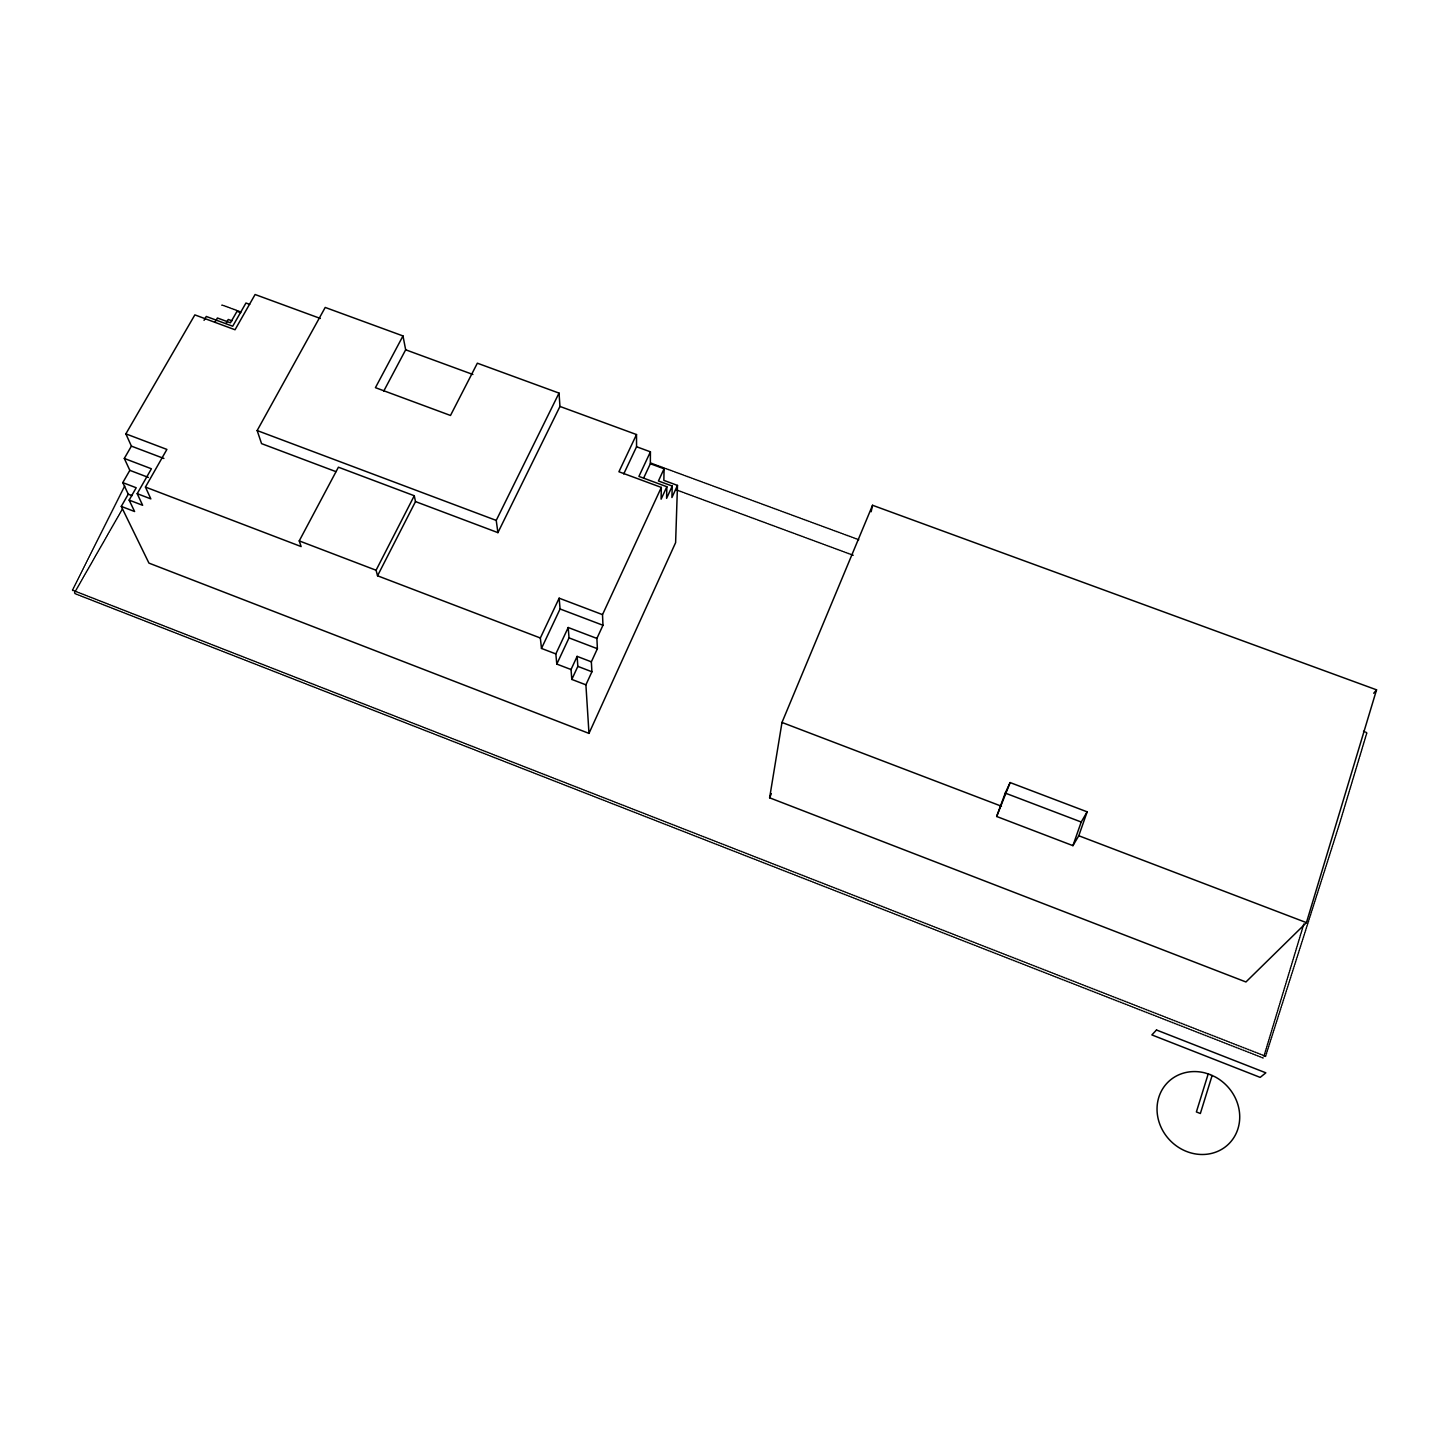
<?xml version="1.0" encoding="UTF-8"?>
<svg xmlns="http://www.w3.org/2000/svg" width="1449" height="1449" viewBox="0 0 1449 1449"><rect width="100%" height="100%" fill="white"/><g stroke="black" fill="none" stroke-linecap="round" stroke-linejoin="round"><path stroke-width="1.5" d="M643.7 477.953L650.347 463.734L650.42 451.834L636.564 446.745L636.509 434.555L559.966 406.445L559.024 393.096L477.355 363.192L450.494 415.465L375.436 387.662L402.985 335.933L325.21 307.442L257.161 430.552L261.563 443.629L335.914 471.631M636.509 434.555L618.922 471.758L661.324 487.425L661.106 499.181L666.848 486.737L638.918 476.413L650.42 451.834M650.347 463.734L664.077 468.788L663.859 480.38L677.48 485.415L675.614 542.632L588.982 733.393L148.939 563.1L121.281 506.407L128.273 494.181L122.785 482.626L129.83 470.345L124.306 458.445L131.406 446.129L125.864 433.867L194.854 314.886L235.028 329.756L255.096 294.509L320.32 318.454M666.848 486.737L666.594 498.347L672.227 486.067L658.444 480.977L664.077 468.788M672.227 486.067L671.919 497.532L677.48 485.415M769.618 797.801L781.989 722.453L872.552 505.266L1376.55 689.833L1306.437 922.633L1245.941 981.969L769.618 797.801L771.339 793.635M871.157 511.751L872.552 505.266M1263.945 1056.194L1264.289 1055.053M1264.633 1053.912L1264.977 1052.789M1265.321 1051.648L1265.665 1050.507M1266.009 1049.384L1266.354 1048.243M1266.68 1047.102L1267.024 1045.979M1267.368 1044.838L1267.712 1043.697M1268.056 1042.574L1268.4 1041.433M1268.744 1040.31L1269.089 1039.168M1269.415 1038.045L1269.759 1036.923M1270.103 1035.781L1270.447 1034.658M1270.791 1033.535L1271.117 1032.394M1271.461 1031.271L1271.805 1030.148M1272.15 1029.007L1272.476 1027.884M1272.82 1026.761L1273.164 1025.638M1273.508 1024.515L1273.834 1023.392M1274.178 1022.269L1274.522 1021.147M1274.866 1020.024L1275.192 1018.901M1275.537 1017.778L1275.881 1016.655M1276.207 1015.532L1276.551 1014.409M1276.895 1013.286L1277.221 1012.163M1277.565 1011.04L1277.909 1009.935M1278.235 1008.812L1278.579 1007.689M1278.906 1006.566L1279.25 1005.461M1279.594 1004.338L1279.92 1003.233M1280.264 1002.11L1280.59 1000.987M1280.934 999.882L1281.26 998.759M1281.604 997.655L1281.93 996.532M1282.274 995.427L1282.619 994.304M1282.945 993.199L1283.289 992.094M1283.615 990.971L1283.959 989.866M1284.285 988.761L1284.629 987.638M1284.955 986.534L1285.281 985.429M1285.625 984.324L1285.951 983.219M1286.295 982.096L1286.621 980.991M1286.966 979.886L1287.292 978.781M1287.618 977.677L1287.962 976.572M1288.288 975.467L1288.632 974.362M1288.958 973.257L1289.284 972.152M1289.628 971.065L1289.954 969.961M1290.28 968.856L1290.624 967.751M1290.95 966.646L1291.276 965.541M1291.62 964.454L1291.947 963.35M1292.273 962.245L1292.617 961.158M1292.943 960.053L1293.269 958.948M1293.613 957.861L1293.939 956.757M1294.265 955.67L1294.591 954.565M1294.935 953.478L1295.261 952.373M1295.587 951.287L1295.913 950.182M1296.239 949.095L1296.583 948.008M1296.909 946.903L1297.235 945.817M1297.561 944.73L1297.887 943.643M1298.232 942.538L1298.558 941.452M1298.884 940.365L1299.21 939.278M1299.536 938.191L1299.862 937.105M1300.188 936L1300.514 934.913M1300.858 933.826L1301.184 932.739M1301.51 931.653L1301.836 930.566M1302.162 929.497L1302.488 928.411M1302.814 927.324L1303.14 926.237M1303.466 925.15L1303.792 924.064M1339.619 823.43L1339.927 822.38M1340.253 821.329L1340.56 820.279M1340.886 819.21L1341.194 818.16M1341.52 817.109L1341.828 816.059M1342.154 815.008L1342.462 813.958M1342.788 812.907L1343.096 811.857M1343.404 810.806L1343.73 809.756M1344.038 808.705L1344.364 807.654M1344.672 806.604L1344.98 805.553M1345.306 804.503L1345.614 803.452M1345.94 802.402L1346.248 801.351M1346.556 800.319L1346.882 799.268M1347.19 798.218L1347.498 797.167M1347.824 796.135L1348.131 795.084M1348.439 794.034L1348.765 793.001M1349.073 791.951L1349.381 790.919M1349.707 789.868L1350.015 788.817M1350.323 787.785L1350.649 786.735M1350.957 785.702L1351.265 784.67M1351.573 783.619L1351.899 782.587M1352.207 781.536L1352.515 780.504M1352.823 779.471L1353.149 778.421M1353.457 777.389L1353.764 776.356M1354.072 775.324L1354.38 774.273M1354.706 773.241L1355.014 772.208M1355.322 771.176L1355.63 770.144M1355.938 769.111L1356.246 768.079M1356.554 767.046L1356.88 766.014M1357.188 764.981L1357.496 763.949M1357.804 762.917L1358.111 761.884M1358.419 760.852L1358.727 759.819M1359.035 758.787L1359.343 757.755M1359.669 756.722L1359.977 755.708M1360.285 754.675L1360.593 753.643M1360.901 752.611L1361.209 751.596M1361.517 750.564L1361.825 749.531M1362.132 748.517L1362.44 747.485M1362.748 746.47L1363.056 745.438M1363.364 744.406L1363.672 743.391M1363.98 742.359L1364.288 741.345M1364.596 740.33L1364.904 739.298M1365.212 738.284L1365.519 737.251M1365.827 736.237L1366.135 735.223M1366.425 734.19L1366.733 733.176M1212.125 1075.502L1200.352 1113.502L1196.385 1111.944L1208.194 1073.944M1265.357 1056.43L1265.955 1055.089M1266.317 1053.93L1266.698 1052.771M1267.06 1051.612L1267.422 1050.453M1267.803 1049.293L1268.165 1048.134M1268.527 1046.975L1268.907 1045.816M1269.27 1044.657L1269.632 1043.515M1270.012 1042.356L1270.375 1041.197M1270.737 1040.038L1271.099 1038.879M1271.479 1037.738L1271.842 1036.578M1272.204 1035.419L1272.566 1034.278M1272.947 1033.119L1273.309 1031.96M1273.671 1030.819L1274.033 1029.659M1274.414 1028.5L1274.776 1027.359M1275.138 1026.2L1275.5 1025.059M1275.863 1023.9L1276.243 1022.759M1276.605 1021.599L1276.967 1020.458M1277.33 1019.317L1277.692 1018.158M1278.054 1017.017L1278.416 1015.876M1278.797 1014.717L1279.159 1013.576M1279.521 1012.434L1279.884 1011.275M1280.246 1010.134L1280.608 1008.993M1280.97 1007.852L1281.333 1006.711M1281.695 1005.552L1282.057 1004.411M1282.437 1003.269L1282.8 1002.128M1283.162 1000.987L1283.524 999.846M1283.886 998.705L1284.249 997.564M1284.611 996.423L1284.973 995.282M1285.335 994.141L1285.698 993M1286.06 991.859L1286.422 990.736M1286.784 989.595L1287.147 988.453M1287.509 987.312L1287.871 986.171M1288.233 985.048L1288.596 983.907M1288.958 982.766L1289.302 981.625M1289.664 980.502L1290.027 979.361M1290.389 978.22L1290.751 977.097M1291.113 975.956L1291.476 974.833M1291.838 973.692L1292.2 972.551M1292.562 971.428L1292.906 970.287M1293.269 969.164L1293.631 968.041M1293.993 966.9L1294.355 965.777M1294.718 964.636L1295.08 963.513M1295.424 962.39L1295.786 961.248M1296.149 960.126L1296.511 959.003M1296.873 957.861L1297.217 956.738M1297.58 955.616L1297.942 954.493M1298.304 953.37L1298.666 952.247M1299.01 951.105L1299.373 949.983M1299.735 948.86L1300.097 947.737M1300.441 946.614L1300.804 945.491M1301.166 944.368L1301.51 943.245M1301.872 942.122L1302.234 940.999M1302.579 939.876L1302.941 938.753M1303.303 937.63L1303.665 936.525M1304.009 935.402L1304.372 934.279M1304.716 933.156L1305.078 932.033M1305.44 930.928L1305.784 929.805M1306.147 928.682L1306.509 927.559M1306.853 926.454L1307.215 925.331M1307.559 924.208L1307.922 923.104M1308.284 921.981L1308.628 920.876M1308.99 919.753L1309.335 918.648M1309.697 917.525L1310.041 916.402M1310.403 915.297L1310.765 914.192M1311.11 913.069L1311.472 911.964M1311.816 910.841L1312.178 909.737M1312.522 908.632L1312.885 907.509M1313.229 906.404L1313.591 905.299M1313.935 904.176L1314.297 903.071M1314.641 901.966L1315.004 900.861M1315.348 899.757L1315.692 898.634M1316.054 897.529L1316.398 896.424M1316.761 895.319L1317.105 894.214M1317.467 893.109L1317.811 892.004M1318.155 890.9L1318.518 889.795M1318.862 888.69L1319.224 887.585M1319.568 886.48L1319.912 885.375M1320.274 884.27L1320.619 883.166M1320.963 882.061L1321.325 880.956M1321.669 879.869L1322.013 878.764M1322.376 877.659L1322.72 876.554M1323.064 875.468L1323.426 874.363M1323.77 873.258L1324.114 872.153M1324.477 871.066L1324.821 869.961M1325.165 868.875L1325.509 867.77M1325.871 866.665L1326.215 865.578M1326.56 864.473L1326.904 863.387M1327.266 862.282L1327.61 861.195M1327.954 860.09L1328.298 859.003M1328.661 857.899L1329.005 856.812M1329.349 855.725L1329.693 854.62M1330.037 853.533L1330.399 852.447M1330.743 851.342L1331.088 850.255M1331.432 849.168L1331.776 848.063M1332.12 846.977L1332.464 845.89M1332.826 844.803L1333.171 843.716M1333.515 842.63L1333.859 841.525M1334.203 840.438L1334.547 839.351M1334.891 838.265L1335.235 837.178M1335.58 836.091L1335.942 835.004M1336.286 833.918L1336.63 832.831M1336.974 831.744L1337.318 830.657M1337.662 829.571L1338.007 828.502M1338.351 827.415L1338.695 826.328M1339.039 825.242L1339.383 824.155M1072.93 845.655L1081.208 822.018L1087.148 811.838L1010.134 782.569L1005.244 793.092L996.658 816.475L1072.93 845.655L1078.781 835.747L1087.148 811.838M996.658 816.475L1010.134 782.569M588.982 733.393L585.903 684.834L591.917 671.775L591.355 661.831L597.386 648.717L596.897 638.429L602.965 625.262L602.512 614.63L661.324 487.425M585.903 684.834L571.812 679.418L571.033 669.529L577.119 656.379L591.355 661.831M571.812 679.418L577.843 666.377L577.119 656.379M571.033 669.529L556.796 664.077L555.836 653.916L568.207 627.508L596.897 638.429M556.796 664.077L569.022 637.886L568.207 627.508M555.836 653.916L541.473 648.428L560.075 608.978L559.151 598.183L602.512 614.63M623.74 473.932L636.564 446.745M541.473 648.428L540.35 637.995L559.151 598.183M125.864 433.867L166.889 449.425L145.443 487.063L301.12 546.563L299.237 540.894L338.414 467.194L414.269 495.739L415.501 501.589L497.913 532.634L559.966 406.445M497.913 532.634L496.228 520.408L559.024 393.096M72.504 590.033L73.03 589M73.537 587.986L74.044 586.954M74.569 585.939L75.076 584.907M75.583 583.893L76.109 582.878M76.616 581.846L77.123 580.832M77.648 579.799L78.155 578.785M78.663 577.771L79.17 576.738M79.695 575.724L80.202 574.71M80.709 573.695L81.216 572.663M81.724 571.649L82.249 570.634M82.756 569.62L83.263 568.588M83.77 567.573L84.277 566.559M84.803 565.545L85.31 564.53M85.817 563.516L86.324 562.502M86.831 561.469L87.338 560.455M87.846 559.441L88.371 558.426M88.878 557.412L89.385 556.398M89.892 555.384L90.399 554.369M90.907 553.355L91.414 552.341M91.921 551.326L92.428 550.312M92.935 549.298L93.442 548.302M93.95 547.287L94.457 546.273M94.964 545.259L95.471 544.244M95.978 543.23L96.485 542.216M96.992 541.22L97.5 540.205M98.007 539.191L98.514 538.177M99.021 537.181L99.528 536.166M100.035 535.152L100.542 534.138M101.05 533.141L101.557 532.127M102.064 531.113L102.571 530.117M103.078 529.102L103.585 528.106M104.074 527.092L104.582 526.078M105.089 525.081L105.596 524.067M106.103 523.071L106.61 522.057M107.117 521.06L107.606 520.046M108.114 519.05L108.621 518.036M109.128 517.039L109.635 516.025M110.142 515.029L110.631 514.015M111.138 513.018L111.645 512.022M112.153 511.008L112.642 510.012M113.149 509.016L113.656 508.001M114.163 507.005L114.652 506.009M115.159 504.995L115.666 503.998M116.174 503.002L116.663 502.006M117.17 500.992L117.677 499.996M118.166 498.999L118.673 498.003M119.18 497.007L119.669 496.011M120.176 494.997L120.684 494M121.173 493.004L121.68 492.008M122.187 491.012L122.676 490.016M123.183 489.019L123.672 488.023M124.179 487.027L124.686 486.031M540.35 637.995L377.537 575.778L376.07 570.236L414.269 495.739M377.537 575.778L415.501 501.589M383.677 391.212L405.666 349.789L402.985 335.933M226.08 323.254L228.254 319.468L231.931 320.827M75.203 593.728L74.533 592.695M75.094 591.735L75.638 590.757M76.199 589.797L76.743 588.837M77.304 587.859L77.848 586.899M78.391 585.939L78.952 584.979M79.496 584.019L80.057 583.041M80.601 582.081L81.144 581.121M81.705 580.161L82.249 579.202M82.792 578.242L83.354 577.282M83.897 576.322L84.44 575.362M84.984 574.402L85.545 573.442M86.089 572.482L86.632 571.522M87.175 570.58L87.737 569.62M88.28 568.66L88.824 567.7M89.367 566.74L89.91 565.78M90.472 564.838L91.015 563.878M91.559 562.918L92.102 561.977M92.645 561.017L93.189 560.057M93.732 559.115L94.276 558.155M94.819 557.195L95.362 556.253M95.906 555.293L96.467 554.351M97.011 553.391L97.554 552.449M98.097 551.489L98.623 550.548M99.166 549.588L99.709 548.646M100.253 547.704L100.796 546.744M101.339 545.802L101.883 544.86M102.426 543.9L102.97 542.958M103.513 542.017L104.056 541.075M104.6 540.115L105.125 539.173M105.668 538.231L106.212 537.289M106.755 536.347L107.298 535.406M107.824 534.446L108.367 533.504M108.91 532.562L109.454 531.62M109.979 530.678L110.522 529.736M111.066 528.794L111.609 527.853M112.134 526.911L112.678 525.987M113.221 525.045L113.746 524.103M114.29 523.161L114.815 522.22M115.359 521.278L115.902 520.336M116.427 519.412L116.971 518.47M117.496 517.528L118.039 516.587M118.583 515.663L119.108 514.721M119.651 513.779L120.176 512.855M120.72 511.914L121.245 510.99M121.788 510.048L122.314 509.106M121.281 506.407L134.594 511.515L129.142 500.104L136.206 487.752L122.785 482.626M129.142 500.104L142.636 505.284L137.202 493.674L151.402 468.77L124.306 458.445M215.195 321.823L217.404 317.983L230.445 322.801L237.002 311.336L240.733 312.712M204.037 320.338L206.265 316.462L232.709 326.224L245.95 303.022L249.717 304.399M1373.706 693.256L1376.55 689.833M1366.624 732.886L1365.791 732.125M405.666 349.789L472.899 374.476M222.657 305.214L221.788 305.214M223.653 305.594L224.649 305.956M225.646 306.319L226.642 306.681M227.638 307.061L228.634 307.423M229.63 307.786L230.626 308.166M231.623 308.528L232.619 308.891M233.615 309.253L234.611 309.633M235.607 309.995L236.622 310.358M237.618 310.738L238.614 311.1M239.61 311.463L240.606 311.825M651.181 463.173L652.231 463.571M653.282 463.952L654.332 464.35M655.383 464.731L656.433 465.111M657.484 465.509L658.534 465.89M659.585 466.288L660.635 466.669M661.686 467.049L662.736 467.447M663.787 467.828L664.837 468.226M665.888 468.607L666.957 469.005M668.007 469.385L669.058 469.766M670.108 470.164L671.159 470.545M672.209 470.943L673.278 471.323M674.328 471.722L675.379 472.102M676.429 472.501L677.48 472.881M678.53 473.262L679.599 473.66M680.65 474.04L681.7 474.439M682.751 474.819L683.819 475.218M684.87 475.598L685.92 475.997M686.971 476.377L688.04 476.775M689.09 477.156L690.141 477.554M691.209 477.935L692.26 478.333M693.31 478.713L694.379 479.112M695.429 479.492L696.48 479.891M697.549 480.271L698.599 480.67M699.65 481.05L700.718 481.448M701.769 481.829L702.819 482.227M703.888 482.608L704.938 483.006M706.007 483.386L707.058 483.785M708.108 484.165L709.177 484.564M710.227 484.944L711.296 485.343M712.347 485.741L713.415 486.121M714.466 486.52L715.534 486.9M716.585 487.299L717.653 487.679M718.704 488.078L719.773 488.458M720.823 488.856L721.892 489.255M722.942 489.635L724.011 490.034M725.061 490.414L726.13 490.813M727.181 491.211L728.249 491.591M729.3 491.99L730.368 492.37M731.437 492.769L732.488 493.149M733.556 493.548L734.607 493.946M735.675 494.326L736.744 494.725M737.795 495.123L738.863 495.504M739.932 495.902L740.982 496.283M742.051 496.681L743.12 497.079M744.17 497.46L745.239 497.858M746.307 498.257L747.358 498.637M748.427 499.036L749.495 499.416M750.564 499.814L751.614 500.213M752.683 500.593L753.752 500.992M754.82 501.39L755.871 501.771M756.939 502.169L758.008 502.568M759.077 502.948L760.145 503.346M761.196 503.745L762.265 504.125M763.333 504.524L764.402 504.922M765.47 505.321L766.539 505.701M767.59 506.099L768.658 506.498M769.727 506.878L770.796 507.277M771.864 507.675L772.933 508.056M774.001 508.454L775.07 508.853M776.139 509.251L777.189 509.631M778.258 510.03L779.327 510.428M780.395 510.827L781.464 511.207M782.532 511.606L783.601 512.004M784.67 512.385L785.738 512.783M786.807 513.181L787.876 513.58M788.944 513.96L790.013 514.359M791.082 514.757L792.15 515.156M793.219 515.536L794.287 515.935M795.356 516.333L796.425 516.732M797.511 517.13L798.58 517.51M799.649 517.909L800.717 518.307M801.786 518.706L802.855 519.104M803.923 519.485L804.992 519.883M806.061 520.282L807.147 520.68M808.216 521.079L809.285 521.459M810.353 521.857L811.422 522.256M812.491 522.654L813.577 523.053M814.646 523.433L815.715 523.832M816.783 524.23L817.852 524.629M818.939 525.027L820.007 525.426M821.076 525.806L822.144 526.204M823.231 526.603L824.3 527.001M825.369 527.4L826.437 527.798M827.524 528.179L828.593 528.577M829.661 528.976L830.748 529.374M831.817 529.773L832.885 530.171M833.972 530.569L835.041 530.968M836.109 531.348L837.196 531.747M838.265 532.145L839.351 532.544M840.42 532.942L841.489 533.341M842.575 533.739L843.644 534.138M844.731 534.536L845.799 534.935M846.868 535.315L847.955 535.713M849.023 536.112L850.11 536.51M851.179 536.909L852.266 537.307M853.334 537.706L854.421 538.104M855.49 538.503L856.576 538.901M857.645 539.3L858.732 539.698M1363.509 731.274L1364.65 731.691M675.904 489.708L676.937 490.088M677.969 490.468L679.001 490.867M680.052 491.247L681.084 491.628M682.117 492.008L683.167 492.388M684.2 492.787L685.232 493.167M686.283 493.548L687.315 493.928M688.347 494.308L689.398 494.707M690.43 495.087L691.481 495.467M692.513 495.848L693.546 496.246M694.596 496.627L695.629 497.007M696.679 497.387L697.712 497.768M698.762 498.166L699.795 498.547M700.845 498.927L701.877 499.307M702.91 499.706L703.96 500.086M704.993 500.466L706.043 500.847M707.076 501.245L708.126 501.626M709.159 502.006L710.209 502.405M711.26 502.785L712.292 503.165M713.343 503.546L714.375 503.944M715.426 504.324L716.458 504.705M717.509 505.085L718.541 505.484M719.592 505.864L720.642 506.244M721.674 506.643L722.725 507.023M723.776 507.404L724.808 507.802M725.858 508.182L726.891 508.563M727.941 508.943L728.992 509.342M730.024 509.722L731.075 510.102M732.125 510.501L733.158 510.881M734.208 511.262L735.259 511.66M736.309 512.04L737.342 512.421M738.392 512.819L739.443 513.2M740.475 513.58L741.526 513.978M742.576 514.359L743.627 514.757M744.677 515.138L745.71 515.518M746.76 515.916L747.811 516.297M748.861 516.677L749.912 517.076M750.944 517.456L751.995 517.854M753.045 518.235L754.096 518.615M755.146 519.014L756.197 519.394M757.229 519.774L758.28 520.173M759.33 520.553L760.381 520.952M761.431 521.332L762.482 521.712M763.532 522.111L764.583 522.491M765.633 522.89L766.684 523.27M767.716 523.669L768.767 524.049M769.817 524.429L770.868 524.828M771.919 525.208L772.969 525.607M774.02 525.987L775.07 526.385M776.121 526.766L777.171 527.146M778.222 527.545L779.272 527.925M780.323 528.324L781.373 528.704M782.424 529.102L783.474 529.483M784.543 529.881L785.593 530.262M786.644 530.66L787.695 531.04M788.745 531.439L789.796 531.819M790.846 532.2L791.897 532.598M792.947 532.978L793.998 533.377M795.066 533.757L796.117 534.156M797.167 534.536L798.218 534.935M799.268 535.315L800.319 535.713M801.369 536.094L802.438 536.492M803.489 536.873L804.539 537.271M805.59 537.67L806.658 538.05M807.709 538.448L808.759 538.829M809.81 539.227L810.86 539.608M811.929 540.006L812.98 540.386M814.03 540.785L815.099 541.165M816.149 541.564L817.2 541.944M818.25 542.343L819.319 542.741M820.369 543.121L821.42 543.52M822.489 543.9L823.539 544.299M824.59 544.679L825.658 545.078M826.709 545.476L827.759 545.856M828.828 546.255L829.879 546.635M830.947 547.034L831.998 547.414M833.048 547.813L834.117 548.211M835.167 548.591L836.236 548.99M837.287 549.37L838.355 549.769M839.406 550.167L840.474 550.548M841.525 550.946L842.575 551.344M843.644 551.725L844.695 552.123M845.763 552.504L846.814 552.902M847.882 553.301L848.933 553.681M850.002 554.079L851.07 554.478M852.121 554.858L853.189 555.257M257.161 430.552L496.228 520.408M131.406 446.129L163.9 458.464M560.075 608.978L602.965 625.262M1005.244 793.092L1081.208 822.018M129.83 470.345L148.396 477.427M569.022 637.886L597.386 648.717M781.989 722.453L1001.458 806.224M1078.781 835.747L1306.437 922.633M299.237 540.894L376.07 570.236M137.202 493.674L150.841 498.891L145.443 487.063M128.273 494.181L132.076 495.63M577.843 666.377L591.917 671.775M73.482 590.558L72.631 590.467M74.515 590.957L75.547 591.355M76.58 591.772L77.612 592.17M78.626 592.569L79.659 592.967M80.691 593.384L81.724 593.782M82.756 594.181L83.788 594.579M84.821 594.996L85.853 595.394M86.886 595.793L87.918 596.191M88.95 596.608L89.983 597.006M91.015 597.405L92.048 597.803M93.08 598.22L94.113 598.618M95.145 599.017L96.177 599.433M97.21 599.832L98.242 600.23M99.293 600.629L100.325 601.045M101.358 601.444L102.39 601.842M103.422 602.259L104.455 602.657M105.487 603.056L106.52 603.472M107.552 603.871L108.603 604.269M109.635 604.686L110.667 605.084M111.7 605.483L112.732 605.899M113.765 606.298L114.815 606.696M115.848 607.113L116.88 607.511M117.912 607.91L118.945 608.326M119.995 608.725L121.028 609.123M122.06 609.54L123.093 609.938M124.143 610.337L125.175 610.754M126.208 611.152L127.24 611.569M128.291 611.967L129.323 612.366M130.356 612.782L131.406 613.181M132.439 613.597L133.471 613.996M134.522 614.394L135.554 614.811M136.586 615.209L137.637 615.626M138.669 616.024L139.702 616.423M140.752 616.839L141.785 617.238M142.835 617.654L143.868 618.053M144.9 618.451L145.951 618.868M146.983 619.266L148.033 619.683M149.066 620.081L150.116 620.498M151.149 620.897L152.199 621.313M153.232 621.712L154.282 622.11M155.315 622.527L156.365 622.925M157.398 623.342L158.448 623.74M159.481 624.157L160.531 624.555M161.564 624.972L162.614 625.37M163.646 625.787L164.697 626.185M165.729 626.602L166.78 627M167.812 627.417L168.863 627.815M169.913 628.232L170.946 628.631M171.996 629.047L173.047 629.446M174.079 629.862L175.13 630.261M176.162 630.677L177.213 631.076M178.263 631.492L179.296 631.891M180.346 632.307L181.397 632.706M182.429 633.122L183.48 633.521M184.53 633.938L185.581 634.354M186.613 634.753L187.664 635.169M188.714 635.568L189.765 635.984M190.797 636.383L191.848 636.799M192.898 637.198L193.949 637.614M194.981 638.031L196.032 638.429M197.082 638.846L198.133 639.244M199.183 639.661L200.216 640.078M201.266 640.476L202.317 640.893M203.367 641.291L204.418 641.708M205.468 642.106L206.519 642.523M207.551 642.939L208.602 643.338M209.652 643.754L210.703 644.171M211.753 644.57L212.804 644.986M213.854 645.385L214.905 645.801M215.955 646.218L217.006 646.616M218.056 647.033L219.107 647.449M220.157 647.848L221.208 648.264M222.24 648.681L223.291 649.08M224.341 649.496L225.41 649.913M226.461 650.311L227.511 650.728M228.562 651.144L229.612 651.543M230.663 651.959L231.713 652.376M232.764 652.774L233.814 653.191M234.865 653.608L235.915 654.006M236.966 654.423L238.016 654.839M239.067 655.238L240.117 655.654M241.186 656.071L242.237 656.488M243.287 656.886L244.338 657.303M245.388 657.719L246.439 658.118M247.507 658.534L248.558 658.951M249.608 659.367L250.659 659.766M251.709 660.183L252.778 660.599M253.829 661.016L254.879 661.414M255.93 661.831L256.98 662.247M258.049 662.664L259.099 663.062M260.15 663.479L261.218 663.896M262.269 664.312L263.32 664.711M264.37 665.127L265.439 665.544M266.489 665.96L267.54 666.377M268.608 666.775L269.659 667.192M270.709 667.609L271.778 668.025M272.829 668.424L273.879 668.84M274.948 669.257L275.998 669.673M277.067 670.09L278.117 670.507M279.168 670.905L280.237 671.322M281.287 671.738L282.356 672.155M283.406 672.571L284.475 672.97M285.525 673.387L286.594 673.803M287.645 674.22L288.695 674.636M289.764 675.053L290.814 675.469M291.883 675.868L292.933 676.285M294.002 676.701L295.071 677.118M296.121 677.534L297.19 677.951M298.24 678.367L299.309 678.766M300.36 679.183L301.428 679.599M302.479 680.016L303.547 680.432M304.616 680.849L305.667 681.265M306.735 681.682L307.804 682.099M308.854 682.515L309.923 682.914M310.974 683.33L312.042 683.747M313.111 684.163L314.161 684.58M315.23 684.997L316.299 685.413M317.349 685.83L318.418 686.246M319.486 686.663L320.555 687.08M321.606 687.496L322.674 687.913M323.743 688.329L324.811 688.728M325.862 689.144L326.931 689.561M327.999 689.978L329.068 690.394M330.118 690.811L331.187 691.227M332.256 691.644L333.324 692.061M334.393 692.477L335.462 692.894M336.512 693.31L337.581 693.727M338.649 694.143L339.718 694.56M340.787 694.977L341.855 695.393M342.924 695.81L343.974 696.226M345.043 696.643L346.112 697.06M347.18 697.476L348.249 697.893M349.318 698.309L350.386 698.726M351.455 699.143L352.524 699.559M353.592 699.976L354.661 700.392M355.73 700.809L356.798 701.225M357.867 701.66L358.935 702.077M360.004 702.493L361.073 702.91M362.141 703.326L363.21 703.743M364.279 704.16L365.347 704.576M366.416 704.993L367.485 705.409M368.553 705.826L369.622 706.243M370.69 706.659L371.777 707.076M372.846 707.51L373.914 707.927M374.983 708.344L376.052 708.76M377.12 709.177L378.189 709.593M379.276 710.01L380.344 710.427M381.413 710.843L382.482 711.26M383.55 711.694L384.619 712.111M385.706 712.528L386.774 712.944M387.843 713.361L388.912 713.777M389.998 714.194L391.067 714.629M392.136 715.045L393.204 715.462M394.291 715.878L395.36 716.295M396.428 716.712L397.497 717.128M398.584 717.563L399.652 717.979M400.721 718.396L401.808 718.813M402.876 719.229L403.945 719.664M405.032 720.081L406.1 720.497M407.169 720.914L408.256 721.33M409.324 721.765L410.411 722.182M411.48 722.598L412.548 723.015M413.635 723.431L414.704 723.866M415.791 724.283L416.859 724.699M417.946 725.116L419.015 725.532M420.101 725.967L421.17 726.384M422.257 726.8L423.325 727.217M424.412 727.652L425.481 728.068M426.567 728.485L427.636 728.901M428.723 729.336L429.792 729.753M430.878 730.169L431.947 730.586M433.034 731.021L434.102 731.437M435.189 731.854L436.276 732.288M437.344 732.705L438.431 733.122M439.5 733.538L440.587 733.973M441.673 734.389L442.742 734.806M443.829 735.241L444.915 735.657M445.984 736.074L447.071 736.49M448.158 736.925L449.226 737.342M450.313 737.758L451.4 738.193M452.468 738.61L453.555 739.026M454.642 739.461L455.729 739.878M456.797 740.294L457.884 740.729M458.971 741.145L460.058 741.562M461.126 741.997L462.213 742.413M463.3 742.848L464.386 743.265M465.473 743.681L466.542 744.116M467.629 744.532L468.715 744.949M469.802 745.384L470.889 745.8M471.976 746.217L473.044 746.652M474.131 747.068L475.218 747.503M476.304 747.919L477.391 748.336M478.478 748.771L479.565 749.187M480.651 749.622L481.738 750.039M482.825 750.455L483.912 750.89M484.98 751.307L486.067 751.741M487.154 752.158L488.241 752.592M489.327 753.009L490.414 753.426M491.501 753.86L492.588 754.277M493.674 754.712L494.761 755.128M495.848 755.563L496.953 755.98M498.039 756.414L499.126 756.831M500.213 757.266L501.3 757.682M502.386 758.117L503.473 758.533M504.56 758.95L505.647 759.385M506.733 759.801L507.82 760.236M508.925 760.653L510.012 761.087M511.099 761.504L512.185 761.939M513.272 762.355L514.359 762.79M515.464 763.206L516.55 763.641M517.637 764.058L518.724 764.492M519.811 764.927L520.916 765.344M522.002 765.778L523.089 766.195M524.176 766.63L525.281 767.046M526.367 767.481L527.454 767.898M528.541 768.332L529.646 768.749M530.732 769.184L531.819 769.618M532.924 770.035L534.011 770.47M535.098 770.886L536.202 771.321M537.289 771.737L538.376 772.172M539.481 772.607L540.568 773.023M541.672 773.458L542.759 773.875M543.846 774.309L544.951 774.726M546.038 775.161L547.142 775.595M548.229 776.012L549.316 776.447M550.421 776.881L551.508 777.298M552.612 777.733L553.699 778.149M554.804 778.584L555.891 779.019M556.996 779.435L558.082 779.87M559.187 780.305L560.274 780.721M561.379 781.156L562.466 781.591M563.57 782.007L564.675 782.442M565.762 782.858L566.867 783.293M567.954 783.728L569.059 784.144M570.145 784.579L571.25 785.014M572.355 785.449L573.442 785.865M574.547 786.3L575.651 786.735M576.738 787.151L577.843 787.586M578.948 788.021L580.035 788.437M581.14 788.872L582.244 789.307M583.331 789.741L584.436 790.158M585.541 790.593L586.628 791.027M587.733 791.444L588.837 791.879M589.942 792.313L591.029 792.748M592.134 793.164L593.239 793.599M594.344 794.034L595.448 794.469M596.535 794.885L597.64 795.32M598.745 795.755L599.85 796.189M600.955 796.606L602.059 797.041M603.146 797.475L604.251 797.91M605.356 798.327L606.461 798.761M607.566 799.196L608.671 799.631M609.775 800.065L610.88 800.482M611.985 800.917L613.072 801.351M614.177 801.786L615.282 802.221M616.386 802.637L617.491 803.072M618.596 803.507L619.701 803.941M620.806 804.376L621.911 804.811M623.016 805.227L624.121 805.662M625.225 806.097L626.33 806.532M627.435 806.966L628.54 807.401M629.645 807.817L630.75 808.252M631.873 808.687L632.978 809.122M634.082 809.556L635.187 809.991M636.292 810.426L637.397 810.842M638.502 811.277L639.607 811.712M640.712 812.146L641.835 812.581M642.939 813.016L644.044 813.45M645.149 813.885L646.254 814.32M647.359 814.736L648.482 815.171M649.587 815.606L650.692 816.041M651.796 816.475L652.901 816.91M654.024 817.345L655.129 817.779M656.234 818.214L657.339 818.649M658.462 819.083L659.567 819.518M660.672 819.953L661.795 820.388M662.899 820.804L664.004 821.239M665.127 821.674L666.232 822.108M667.337 822.543L668.46 822.978M669.565 823.412L670.67 823.847M671.793 824.282L672.897 824.716M674.02 825.151L675.125 825.586M676.23 826.021L677.353 826.455M678.458 826.89L679.581 827.325M680.686 827.759L681.791 828.194M682.914 828.629L684.019 829.063M685.142 829.498L686.246 829.933M687.369 830.368L688.474 830.802M689.597 831.237L690.702 831.672M691.825 832.106L692.93 832.541M694.053 832.976L695.176 833.41M696.281 833.863L697.404 834.298M698.509 834.733L699.632 835.167M700.755 835.602L701.859 836.037M702.982 836.471L704.087 836.906M705.21 837.341L706.333 837.776M707.438 838.21L708.561 838.645M709.684 839.08L710.789 839.514M711.912 839.967L713.035 840.402M714.14 840.837L715.263 841.271M716.386 841.706L717.49 842.141M718.613 842.575L719.736 843.01M720.859 843.445L721.964 843.898M723.087 844.332L724.21 844.767M725.333 845.202L726.456 845.636M727.561 846.071L728.684 846.506M729.807 846.959L730.93 847.393M732.053 847.828L733.176 848.263M734.281 848.697L735.404 849.132M736.527 849.585L737.65 850.02M738.773 850.454L739.896 850.889M741.019 851.324L742.142 851.758M743.265 852.211L744.388 852.646M745.492 853.081L746.615 853.515M747.738 853.95L748.861 854.403M749.984 854.838L751.107 855.272M752.23 855.707L753.353 856.16M754.476 856.594L755.599 857.029M756.722 857.464L757.845 857.899M758.968 858.351L760.091 858.786M761.232 859.221L762.355 859.655M763.478 860.108L764.601 860.543M765.724 860.978L766.847 861.412M767.97 861.865L769.093 862.3M770.216 862.735L771.339 863.187M772.48 863.622L773.603 864.057M774.726 864.492L775.849 864.944M776.972 865.379L778.113 865.814M779.236 866.267L780.359 866.701M781.482 867.136L782.605 867.571M783.746 868.023L784.869 868.458M785.992 868.893L787.115 869.346M788.256 869.78L789.379 870.215M790.502 870.668L791.625 871.103M792.766 871.537L793.889 871.99M795.012 872.425L796.153 872.859M797.276 873.312L798.399 873.747M799.54 874.2L800.663 874.635M801.804 875.069L802.927 875.522M804.05 875.957L805.191 876.391M806.314 876.844L807.455 877.279M808.578 877.732L809.701 878.166M810.842 878.601L811.965 879.054M813.106 879.489L814.229 879.923M815.37 880.376L816.493 880.811M817.634 881.264L818.757 881.698M819.899 882.151L821.022 882.586M822.163 883.021L823.286 883.473M824.427 883.908L825.55 884.361M826.691 884.796L827.832 885.248M828.955 885.683L830.096 886.136M831.219 886.571L832.36 887.005M833.501 887.458L834.624 887.893M835.765 888.346L836.888 888.78M838.029 889.233L839.17 889.668M840.293 890.121L841.434 890.555M842.575 891.008L843.716 891.443M844.839 891.896L845.981 892.33M847.122 892.783L848.245 893.218M849.386 893.671L850.527 894.105M851.668 894.558L852.791 894.993M853.932 895.446L855.073 895.88M856.214 896.333L857.355 896.768M858.478 897.221L859.619 897.656M860.76 898.108L861.901 898.561M863.043 898.996L864.184 899.449M865.307 899.883L866.448 900.336M867.589 900.771L868.73 901.224M869.871 901.658L871.012 902.111M872.153 902.564L873.294 902.999M874.435 903.452L875.576 903.886M876.717 904.339L877.859 904.792M879 905.227L880.141 905.679M881.282 906.114L882.423 906.567M883.564 907.02L884.705 907.454M885.846 907.907L886.987 908.342M888.128 908.795L889.269 909.248M890.411 909.682L891.552 910.135M892.693 910.588L893.834 911.023M894.975 911.475L896.116 911.928M897.257 912.363L898.398 912.816M899.557 913.268L900.698 913.703M901.839 914.156L902.981 914.609M904.122 915.043L905.263 915.496M906.422 915.949L907.563 916.384M908.704 916.837L909.845 917.289M910.986 917.724L912.146 918.177M913.287 918.63L914.428 919.064M915.569 919.517L916.728 919.97M917.869 920.423L919.01 920.858M920.151 921.31L921.31 921.763M922.452 922.216L923.593 922.651M924.752 923.104L925.893 923.556M927.034 923.991L928.193 924.444M929.334 924.897L930.475 925.35M931.635 925.802L932.776 926.237M933.935 926.69L935.076 927.143M936.217 927.595L937.376 928.03M938.517 928.483L939.676 928.936M940.818 929.389L941.977 929.841M943.118 930.276L944.277 930.729M945.418 931.182L946.577 931.635M947.718 932.087L948.878 932.522M950.019 932.975L951.178 933.428M952.319 933.881L953.478 934.333M954.619 934.768L955.779 935.221M956.92 935.674L958.079 936.126M959.238 936.579L960.379 937.032M961.538 937.467L962.679 937.92M963.839 938.372L964.998 938.825M966.139 939.278L967.298 939.731M968.457 940.184L969.598 940.636M970.758 941.071L971.917 941.524M973.058 941.977L974.217 942.43M975.376 942.882L976.535 943.335M977.677 943.788L978.836 944.241M979.995 944.694L981.154 945.128M982.295 945.581L983.454 946.034M984.614 946.487L985.773 946.94M986.932 947.392L988.073 947.845M989.232 948.298L990.391 948.751M991.551 949.204L992.71 949.656M993.869 950.109L995.01 950.562M996.169 951.015L997.329 951.468M998.488 951.921L999.647 952.355M1000.806 952.808L1001.965 953.261M1003.125 953.714L1004.284 954.166M1005.443 954.619L1006.602 955.072M1007.761 955.525L1008.921 955.978M1010.08 956.431L1011.239 956.883M1012.398 957.336L1013.557 957.789M1014.717 958.242L1015.876 958.695M1017.035 959.147L1018.194 959.6M1019.353 960.053L1020.513 960.506M1021.672 960.977L1022.831 961.43M1023.99 961.882L1025.149 962.335M1026.309 962.788L1027.486 963.241M1028.645 963.694L1029.804 964.146M1030.964 964.599L1032.123 965.052M1033.282 965.505L1034.459 965.958M1035.618 966.411L1036.778 966.863M1037.937 967.316L1039.096 967.769M1040.273 968.24L1041.433 968.693M1042.592 969.146L1043.751 969.598M1044.928 970.051L1046.087 970.504M1047.247 970.957L1048.406 971.41M1049.583 971.862L1050.742 972.333M1051.902 972.786L1053.079 973.239M1054.238 973.692L1055.397 974.145M1056.575 974.597L1057.734 975.05M1058.893 975.503L1060.07 975.974M1061.229 976.427L1062.407 976.88M1063.566 977.332L1064.725 977.785M1065.903 978.238L1067.062 978.709M1068.239 979.162L1069.398 979.615M1070.576 980.067L1071.735 980.52M1072.912 980.991L1074.071 981.444M1075.249 981.897L1076.408 982.35M1077.585 982.802L1078.744 983.273M1079.922 983.726L1081.081 984.179M1082.258 984.632L1083.417 985.085M1084.595 985.555L1085.772 986.008M1086.931 986.461L1088.108 986.914M1089.268 987.385L1090.445 987.838M1091.622 988.29L1092.781 988.743M1093.959 989.214L1095.118 989.667M1096.295 990.12L1097.473 990.573M1098.65 991.044L1099.809 991.496M1100.986 991.949L1102.164 992.402M1103.323 992.873L1104.5 993.326M1105.678 993.779L1106.855 994.249M1108.014 994.702L1109.191 995.155M1110.369 995.608L1111.546 996.079M1112.705 996.532L1113.883 996.984M1115.06 997.455L1116.237 997.908M1117.414 998.361L1118.592 998.832M1119.751 999.285L1120.928 999.738M1122.106 1000.208L1123.283 1000.661M1124.46 1001.114L1125.638 1001.585M1126.815 1002.038L1127.992 1002.491M1129.169 1002.962L1130.329 1003.414M1131.506 1003.885L1132.683 1004.338M1133.861 1004.791L1135.038 1005.262M1136.215 1005.715L1137.393 1006.167M1138.57 1006.638L1139.747 1007.091M1140.924 1007.562L1142.102 1008.015M1143.279 1008.468L1144.456 1008.939M1145.634 1009.392L1146.829 1009.862M1148.006 1010.315L1149.184 1010.786M1150.361 1011.239L1151.538 1011.692M1152.716 1012.163L1153.893 1012.616M1155.07 1013.086L1156.248 1013.539M1157.425 1014.01L1158.62 1014.463M1159.798 1014.934L1160.975 1015.387M1162.152 1015.84L1163.33 1016.31M1164.525 1016.763L1165.702 1017.234M1166.88 1017.687L1168.057 1018.158M1169.234 1018.611L1170.43 1019.082M1171.607 1019.535L1172.784 1020.005M1173.98 1020.458L1175.157 1020.929M1176.334 1021.382L1177.512 1021.853M1178.707 1022.306L1179.884 1022.777M1181.062 1023.229L1182.257 1023.7M1183.435 1024.153L1184.612 1024.624M1185.807 1025.095L1186.985 1025.548M1188.18 1026.019L1189.357 1026.472M1190.535 1026.943L1191.73 1027.395M1192.907 1027.866L1194.103 1028.319M1195.28 1028.79L1196.476 1029.261M1197.653 1029.714L1198.83 1030.185M1200.026 1030.637L1201.203 1031.108M1202.398 1031.561L1203.576 1032.032M1204.771 1032.503L1205.966 1032.956M1207.144 1033.427L1208.339 1033.88M1209.517 1034.351L1210.712 1034.821M1211.889 1035.274L1213.085 1035.745M1214.262 1036.198L1215.457 1036.669M1216.653 1037.14L1217.83 1037.593M1219.026 1038.064L1220.221 1038.535M1221.398 1038.987L1222.594 1039.458M1223.789 1039.929L1224.966 1040.382M1226.162 1040.853L1227.357 1041.324M1228.535 1041.777L1229.73 1042.248M1230.926 1042.719L1232.121 1043.171M1233.298 1043.642L1234.494 1044.113M1235.689 1044.566L1236.885 1045.037M1238.062 1045.508L1239.257 1045.961M1240.453 1046.432L1241.648 1046.902M1242.844 1047.373L1244.021 1047.826M1245.216 1048.297L1246.412 1048.768M1247.607 1049.221L1248.803 1049.692M1249.998 1050.163L1251.193 1050.634M1252.371 1051.086L1253.566 1051.557M1254.762 1052.028L1255.957 1052.499M1257.152 1052.952L1258.348 1053.423M1259.543 1053.894L1260.739 1054.365M1261.934 1054.818L1263.13 1055.289M1264.325 1055.76L1265.52 1056.23M76.236 594.126L77.25 594.543M78.282 594.941L79.315 595.34M80.329 595.738L81.361 596.137M82.394 596.535L83.426 596.952M84.459 597.35L85.473 597.749M86.505 598.147L87.538 598.546M88.57 598.962L89.603 599.361M90.617 599.759L91.649 600.158M92.682 600.556L93.714 600.973M94.746 601.371L95.779 601.77M96.793 602.168L97.826 602.585M98.858 602.983L99.89 603.382M100.923 603.78L101.955 604.179M102.988 604.595L104.02 604.994M105.052 605.392L106.085 605.791M107.099 606.207L108.132 606.606M109.164 607.004L110.196 607.403M111.229 607.819L112.261 608.218M113.294 608.616L114.326 609.033M115.359 609.431L116.391 609.83M117.423 610.228L118.456 610.645M119.488 611.043L120.521 611.442M121.553 611.858L122.585 612.257M123.636 612.655L124.668 613.054M125.701 613.47L126.733 613.869M127.766 614.267L128.798 614.684M129.83 615.082L130.863 615.481M131.895 615.897L132.928 616.296M133.978 616.694L135.011 617.111M136.043 617.509L137.075 617.908M138.108 618.325L139.14 618.723M140.191 619.121L141.223 619.538M142.256 619.937L143.288 620.335M144.32 620.752L145.371 621.15M146.403 621.549L147.436 621.965M148.468 622.364L149.519 622.78M150.551 623.179L151.584 623.577M152.616 623.994L153.666 624.392M154.699 624.809L155.731 625.207M156.764 625.606L157.814 626.022M158.847 626.421L159.879 626.837M160.93 627.236L161.962 627.634M162.994 628.051L164.045 628.449M165.077 628.866L166.128 629.264M167.16 629.663L168.193 630.08M169.243 630.478L170.276 630.895M171.326 631.293L172.359 631.71M173.391 632.108L174.441 632.507M175.474 632.923L176.524 633.322M177.557 633.738L178.607 634.137M179.64 634.553L180.69 634.952M181.723 635.368L182.773 635.767M183.806 636.183L184.856 636.582M185.889 636.999L186.939 637.397M187.972 637.814L189.022 638.212M190.054 638.629L191.105 639.027M192.137 639.444L193.188 639.842M194.238 640.259L195.271 640.657M196.321 641.074L197.354 641.472M198.404 641.889L199.455 642.287M200.487 642.704L201.538 643.102M202.588 643.519L203.621 643.917M204.671 644.334L205.722 644.733M206.754 645.149L207.805 645.548M208.855 645.964L209.888 646.363M210.938 646.779L211.989 647.196M213.021 647.594L214.072 648.011M215.122 648.409L216.173 648.826M217.205 649.224L218.256 649.641M219.306 650.058L220.357 650.456M221.389 650.873L222.44 651.271M223.49 651.688L224.541 652.086M225.591 652.503L226.624 652.919M227.674 653.318L228.725 653.734M229.775 654.133L230.826 654.55M231.876 654.966L232.927 655.365M233.959 655.781L235.01 656.198M236.06 656.596L237.111 657.013M238.161 657.411L239.212 657.828M240.262 658.244L241.313 658.643M242.363 659.06L243.414 659.476M244.464 659.875L245.515 660.291M246.565 660.708L247.616 661.106M248.667 661.523L249.717 661.939M250.768 662.338L251.818 662.754M252.869 663.171L253.919 663.57M254.97 663.986L256.02 664.403M257.071 664.801L258.121 665.218M259.172 665.634L260.222 666.033M261.273 666.449L262.323 666.866M263.374 667.264L264.424 667.681M265.475 668.098L266.525 668.514M267.594 668.913L268.645 669.329M269.695 669.746L270.746 670.144M271.796 670.561L272.847 670.978M273.915 671.394L274.966 671.793M276.016 672.209L277.067 672.626M278.117 673.042L279.168 673.441M280.237 673.857L281.287 674.274M282.338 674.691L283.388 675.089M284.457 675.506L285.507 675.922M286.558 676.339L287.608 676.755M288.677 677.154L289.728 677.571M290.778 677.987L291.847 678.404M292.897 678.802L293.948 679.219M295.016 679.635L296.067 680.052M297.117 680.469L298.186 680.867M299.237 681.284L300.287 681.7M301.356 682.117L302.406 682.533M303.475 682.95L304.525 683.348M305.576 683.765L306.645 684.182M307.695 684.598L308.764 685.015M309.814 685.413L310.865 685.83M311.933 686.246L312.984 686.663M314.053 687.08L315.103 687.496M316.172 687.913L317.222 688.311M318.291 688.728L319.341 689.144M320.41 689.561L321.461 689.978M322.529 690.394L323.58 690.811M324.648 691.227L325.717 691.626M326.768 692.042L327.836 692.459M328.887 692.876L329.955 693.292M331.006 693.709L332.075 694.125M333.143 694.542L334.194 694.959M335.262 695.375L336.331 695.774M337.382 696.19L338.45 696.607M339.519 697.023L340.569 697.44M341.638 697.857L342.707 698.273M343.757 698.69L344.826 699.106M345.894 699.523L346.945 699.939M348.014 700.356L349.082 700.773M350.151 701.189L351.201 701.606M352.27 702.022L353.339 702.439M354.407 702.856L355.458 703.254M356.526 703.671L357.595 704.087M358.664 704.504L359.732 704.92M360.783 705.337L361.852 705.754M362.92 706.17L363.989 706.587M365.057 707.003L366.126 707.42M367.195 707.837L368.245 708.253M369.314 708.67L370.383 709.086M371.451 709.503L372.52 709.919M373.588 710.336L374.657 710.771M375.726 711.187L376.794 711.604M377.863 712.02L378.932 712.437M380 712.854L381.069 713.27M382.138 713.687L383.206 714.103M384.275 714.52L385.343 714.937M386.412 715.353L387.481 715.77M388.549 716.186L389.618 716.603M390.687 717.02L391.755 717.436M392.824 717.853L393.893 718.287M394.961 718.704L396.03 719.121M397.098 719.537L398.167 719.954M399.236 720.37L400.304 720.787M401.391 721.204L402.46 721.62M403.528 722.037L404.597 722.471M405.666 722.888L406.734 723.305M407.803 723.721L408.89 724.138M409.958 724.554L411.027 724.971M412.096 725.388L413.164 725.822M414.251 726.239L415.32 726.655M416.388 727.072L417.457 727.489M418.544 727.905L419.612 728.34M420.681 728.756L421.75 729.173M422.836 729.59L423.905 730.006M424.974 730.423L426.06 730.857M427.129 731.274L428.198 731.691M429.284 732.107L430.353 732.524M431.422 732.94L432.508 733.375M433.577 733.792L434.646 734.208M435.732 734.625L436.801 735.06M437.888 735.476L438.956 735.893M440.025 736.309L441.112 736.726M442.18 737.161L443.267 737.577M444.336 737.994L445.423 738.41M446.491 738.845L447.56 739.262M448.647 739.678L449.715 740.095M450.802 740.53L451.871 740.946M452.957 741.363L454.026 741.779M455.113 742.214L456.2 742.631M457.268 743.047L458.355 743.464M459.424 743.898L460.51 744.315M461.579 744.732L462.666 745.166M463.734 745.583L464.821 746M465.908 746.416L466.976 746.851M468.063 747.267L469.15 747.684M470.219 748.119L471.305 748.535M472.392 748.952L473.461 749.387M474.548 749.803L475.634 750.22M476.703 750.654L477.79 751.071M478.876 751.488L479.945 751.922M481.032 752.339L482.119 752.756M483.205 753.19L484.274 753.607M485.361 754.023L486.447 754.458M487.534 754.875L488.603 755.291M489.69 755.726L490.776 756.143M491.863 756.559L492.95 756.994M494.018 757.41L495.105 757.845M496.192 758.262L497.279 758.678M498.365 759.113L499.452 759.53M500.521 759.964L501.608 760.381M502.694 760.797L503.781 761.232M504.868 761.649L505.955 762.083M507.041 762.5L508.128 762.917M509.215 763.351L510.302 763.768M511.388 764.203L512.475 764.619M513.562 765.054L514.649 765.47M515.717 765.887L516.804 766.322M517.891 766.738L518.977 767.173M520.082 767.59L521.169 768.024M522.256 768.441L523.343 768.876M524.429 769.292L525.516 769.727M526.603 770.144L527.69 770.578M528.776 770.995L529.863 771.411M530.95 771.846L532.037 772.263M533.123 772.697L534.21 773.114M535.315 773.549L536.402 773.965M537.488 774.4L538.575 774.817M539.662 775.251L540.749 775.668M541.854 776.103L542.94 776.537M544.027 776.954L545.114 777.389M546.201 777.805L547.305 778.24M548.392 778.656L549.479 779.091M550.566 779.508L551.671 779.942M552.757 780.359L553.844 780.794M554.931 781.21L556.036 781.645M557.122 782.08L558.209 782.496M559.314 782.931L560.401 783.348M561.487 783.782L562.592 784.199M563.679 784.634L564.766 785.068M565.871 785.485L566.957 785.919M568.044 786.336L569.149 786.771M570.236 787.205L571.341 787.622M572.427 788.057L573.514 788.473M574.619 788.908L575.706 789.343M576.811 789.759L577.897 790.194M579.002 790.629L580.089 791.045M581.194 791.48L582.281 791.897M583.386 792.331L584.472 792.766M585.577 793.183L586.664 793.617M587.769 794.052L588.855 794.469M589.96 794.903L591.047 795.338M592.152 795.755L593.239 796.189M594.344 796.624L595.448 797.041M596.535 797.475L597.64 797.91M598.727 798.327L599.832 798.761M600.937 799.196L602.023 799.631M603.128 800.047L604.233 800.482M605.32 800.917L606.425 801.333M607.529 801.768L608.616 802.203M609.721 802.637L610.826 803.054M611.913 803.489L613.018 803.923M614.122 804.34L615.227 804.775M616.314 805.209L617.419 805.644M618.524 806.061L619.629 806.495M620.715 806.93L621.82 807.365M622.925 807.781L624.03 808.216M625.135 808.651L626.222 809.085M627.326 809.502L628.431 809.937M629.536 810.371L630.641 810.806M631.746 811.241L632.833 811.657M633.938 812.092L635.042 812.527M636.147 812.961L637.252 813.396M638.357 813.813L639.462 814.247M640.567 814.682L641.672 815.117M642.776 815.552L643.881 815.968M644.986 816.403L646.091 816.838M647.196 817.272L648.301 817.707M649.406 818.142L650.51 818.558M651.615 818.993L652.72 819.428M653.825 819.862L654.93 820.297M656.035 820.732L657.14 821.166M658.244 821.583L659.349 822.018M660.454 822.452L661.559 822.887M662.664 823.322L663.769 823.757M664.874 824.191L665.979 824.626M667.101 825.042L668.206 825.477M669.311 825.912L670.416 826.347M671.521 826.781L672.626 827.216M673.749 827.651L674.854 828.085M675.958 828.52L677.063 828.955M678.168 829.389L679.291 829.824M680.396 830.241L681.501 830.675M682.606 831.11L683.729 831.545M684.834 831.98L685.938 832.414M687.043 832.849L688.166 833.284M689.271 833.718L690.376 834.153M691.499 834.588L692.604 835.022M693.709 835.457L694.832 835.892M695.937 836.327L697.041 836.761M698.164 837.196L699.269 837.631M700.392 838.065L701.497 838.5M702.602 838.935L703.725 839.369M704.83 839.804L705.953 840.239M707.058 840.674L708.163 841.108M709.286 841.543L710.39 841.978M711.513 842.412L712.618 842.847M713.741 843.282L714.846 843.716M715.969 844.151L717.074 844.586M718.197 845.021L719.302 845.455M720.425 845.89L721.53 846.325M722.653 846.759L723.776 847.194M724.88 847.629L726.003 848.063M727.108 848.516L728.231 848.951M729.354 849.386L730.459 849.82M731.582 850.255L732.687 850.69M733.81 851.124L734.933 851.559M736.038 851.994L737.161 852.429M738.284 852.863L739.388 853.316M740.511 853.751L741.634 854.186M742.739 854.62L743.862 855.055M744.985 855.49L746.108 855.924M747.213 856.359L748.336 856.794M749.459 857.247L750.582 857.681M751.687 858.116L752.81 858.551M753.933 858.985L755.056 859.42M756.179 859.873L757.284 860.308M758.407 860.742L759.53 861.177M760.653 861.612L761.776 862.046M762.899 862.499L764.021 862.934M765.126 863.369L766.249 863.803M767.372 864.238L768.495 864.673M769.618 865.125L770.741 865.56M771.864 865.995L772.987 866.43M774.11 866.864L775.233 867.317M776.356 867.752L777.479 868.186M778.602 868.621L779.725 869.074M780.848 869.509L781.971 869.943M783.094 870.378L784.217 870.831M785.34 871.266L786.463 871.7M787.586 872.135L788.709 872.588M789.832 873.023L790.955 873.457M792.078 873.892L793.201 874.345M794.324 874.779L795.447 875.214M796.588 875.649L797.711 876.102M798.834 876.536L799.957 876.971M801.08 877.424L802.203 877.859M803.326 878.293L804.467 878.728M805.59 879.181L806.713 879.615M807.836 880.05L808.959 880.503M810.1 880.938L811.223 881.372M812.346 881.825L813.469 882.26M814.61 882.695L815.733 883.147M816.856 883.582L817.997 884.017M819.12 884.47L820.243 884.904M821.366 885.339L822.507 885.792M823.63 886.227L824.753 886.661M825.894 887.114L827.017 887.549M828.158 888.002L829.281 888.436M830.404 888.871L831.545 889.324M832.668 889.758L833.791 890.193M834.932 890.646L836.055 891.081M837.196 891.533L838.319 891.968M839.46 892.403L840.583 892.856M841.724 893.29L842.847 893.743M843.988 894.178L845.111 894.631M846.252 895.065L847.375 895.5M848.516 895.953L849.639 896.388M850.78 896.84L851.903 897.275M853.044 897.728L854.167 898.163M855.308 898.615L856.431 899.05M857.573 899.485L858.714 899.938M859.837 900.372L860.978 900.825M862.119 901.26L863.242 901.713M864.383 902.147L865.506 902.6M866.647 903.035L867.788 903.488M868.911 903.922L870.052 904.375M871.193 904.81L872.334 905.263M873.457 905.697L874.598 906.15M875.739 906.585L876.862 907.038M878.003 907.472L879.145 907.925M880.286 908.36L881.409 908.813M882.55 909.248L883.691 909.7M884.832 910.153L885.973 910.588M887.096 911.041L888.237 911.475M889.378 911.928L890.519 912.363M891.66 912.816L892.801 913.25M893.942 913.703L895.065 914.156M896.207 914.591L897.348 915.043M898.489 915.478L899.63 915.931M900.771 916.384L901.912 916.819M903.053 917.271L904.194 917.706M905.335 918.159L906.476 918.612M907.617 919.046L908.758 919.499M909.9 919.934L911.041 920.387M912.182 920.839L913.323 921.274M914.464 921.727L915.605 922.18M916.746 922.615L917.887 923.067M919.028 923.502L920.169 923.955M921.31 924.408L922.452 924.842M923.593 925.295L924.734 925.748M925.893 926.183L927.034 926.636M928.175 927.088L929.316 927.523M930.457 927.976L931.598 928.429M932.739 928.863L933.899 929.316M935.04 929.769L936.181 930.222M937.322 930.656L938.463 931.109M939.622 931.562L940.763 931.997M941.904 932.45L943.045 932.902M944.205 933.355L945.346 933.79M946.487 934.243L947.646 934.696M948.787 935.13L949.928 935.583M951.069 936.036L952.228 936.489M953.37 936.923L954.511 937.376M955.67 937.829L956.811 938.282M957.97 938.735L959.111 939.169M960.252 939.622L961.411 940.075M962.553 940.528L963.694 940.962M964.853 941.415L965.994 941.868M967.153 942.321L968.294 942.774M969.453 943.208L970.595 943.661M971.754 944.114L972.895 944.567M974.054 945.02L975.195 945.454M976.354 945.907L977.495 946.36M978.655 946.813L979.796 947.266M980.955 947.718L982.096 948.153M983.255 948.606L984.396 949.059M985.555 949.512L986.715 949.964M987.856 950.417L989.015 950.852M990.156 951.305L991.315 951.758M992.474 952.21L993.616 952.663M994.775 953.116L995.934 953.569M997.075 954.022L998.234 954.456M999.393 954.909L1000.534 955.362M1001.694 955.815L1002.853 956.268M1004.012 956.72L1005.153 957.173M1006.312 957.626L1007.472 958.079M1008.631 958.532L1009.772 958.984M1010.931 959.419L1012.09 959.872M1013.249 960.325L1014.391 960.778M1015.55 961.23L1016.709 961.683M1017.868 962.136L1019.027 962.589M1020.187 963.042L1021.328 963.494M1022.487 963.947L1023.646 964.4M1024.805 964.853L1025.964 965.306M1027.124 965.759L1028.283 966.211M1029.442 966.664L1030.601 967.117M1031.76 967.57L1032.92 968.023M1034.079 968.475L1035.238 968.928M1036.379 969.381L1037.538 969.834M1038.698 970.287L1039.857 970.739M1041.016 971.192L1042.193 971.645M1043.352 972.098L1044.512 972.551M1045.671 973.004L1046.83 973.456M1047.989 973.909L1049.148 974.362M1050.308 974.815L1051.467 975.268M1052.626 975.72L1053.785 976.173M1054.944 976.626L1056.104 977.079M1057.281 977.532L1058.44 977.984M1059.599 978.455L1060.759 978.908M1061.918 979.361L1063.077 979.814M1064.254 980.267L1065.413 980.719M1066.573 981.172L1067.732 981.625M1068.909 982.078L1070.068 982.531M1071.228 982.983L1072.387 983.454M1073.564 983.907L1074.723 984.36M1075.882 984.813L1077.042 985.266M1078.219 985.718L1079.378 986.171M1080.537 986.624L1081.715 987.095M1082.874 987.548L1084.033 988.001M1085.21 988.453L1086.37 988.906M1087.529 989.359L1088.706 989.83M1089.865 990.283L1091.043 990.736M1092.202 991.188L1093.361 991.641M1094.538 992.094L1095.698 992.565M1096.875 993.018L1098.034 993.471M1099.211 993.923L1100.371 994.376M1101.548 994.847L1102.707 995.3M1103.884 995.753L1105.044 996.206M1106.221 996.658L1107.38 997.129M1108.557 997.582L1109.717 998.035M1110.894 998.488L1112.053 998.959M1113.23 999.412L1114.408 999.864M1115.567 1000.317L1116.744 1000.77M1117.904 1001.241L1119.081 1001.694M1120.258 1002.147L1121.417 1002.617M1122.595 1003.07L1123.772 1003.523M1124.931 1003.976L1126.108 1004.447M1127.286 1004.9L1128.445 1005.352M1129.622 1005.805L1130.8 1006.276M1131.977 1006.729L1133.136 1007.182M1134.313 1007.653L1135.491 1008.106M1136.668 1008.558L1137.827 1009.029M1139.005 1009.482L1140.182 1009.935M1141.359 1010.406L1142.518 1010.859M1143.696 1011.311L1144.873 1011.782M1146.05 1012.235L1147.228 1012.688M1148.405 1013.159L1149.582 1013.612M1150.741 1014.065L1151.919 1014.535M1153.096 1014.988L1154.273 1015.441M1155.451 1015.912L1156.628 1016.365M1157.805 1016.818L1158.983 1017.289M1160.16 1017.741L1161.337 1018.212M1162.515 1018.665L1163.692 1019.118M1164.869 1019.589L1166.047 1020.042M1167.224 1020.513L1168.401 1020.965M1169.578 1021.418L1170.756 1021.889M1171.933 1022.342L1173.11 1022.813M1174.288 1023.266L1175.465 1023.737M1176.642 1024.189L1177.82 1024.642M1178.997 1025.113L1180.174 1025.566M1181.352 1026.037L1182.529 1026.49M1183.724 1026.961L1184.902 1027.413M1186.079 1027.884L1187.256 1028.337M1188.434 1028.79L1189.611 1029.261M1190.806 1029.714L1191.984 1030.185M1193.161 1030.637L1194.338 1031.108M1195.516 1031.561L1196.711 1032.032M1197.888 1032.485L1199.066 1032.956M1200.243 1033.409L1201.438 1033.88M1202.616 1034.332L1203.793 1034.803M1204.97 1035.256L1206.166 1035.727M1207.343 1036.18L1208.52 1036.651M1209.716 1037.122L1210.893 1037.575M1212.07 1038.045L1213.266 1038.498M1214.443 1038.969L1215.639 1039.422M1216.816 1039.893L1217.993 1040.346M1219.189 1040.817L1220.366 1041.27M1221.561 1041.74L1222.739 1042.211M1223.934 1042.664L1225.111 1043.135M1226.289 1043.588L1227.484 1044.059M1228.661 1044.53L1229.857 1044.983M1231.034 1045.454L1232.23 1045.906M1233.407 1046.377L1234.602 1046.848M1235.798 1047.301L1236.975 1047.772M1238.17 1048.225L1239.348 1048.696M1240.543 1049.167L1241.721 1049.619M1242.916 1050.09L1244.111 1050.561M1245.289 1051.014L1246.484 1051.485M1247.661 1051.956L1248.857 1052.409M1250.052 1052.88L1251.23 1053.332M1252.425 1053.803L1253.62 1054.274M1254.798 1054.745L1255.993 1055.198M1257.189 1055.669L1258.384 1056.14M1259.561 1056.593L1260.757 1057.064M1261.952 1057.535L1263.148 1057.987M1156.501 1030.004L1151.864 1034.912L1260.177 1077.386L1265.846 1072.821L1156.501 1030.004M1210.205 1074.597L1204.97 1072.912A43.325 39.395 45.9 0 0 1158.602 1120.53A43.325 39.395 45.9 0 0 1225.437 1146.811A43.325 39.395 45.9 0 0 1215.24 1076.933L1210.205 1074.597"/></g></svg>
